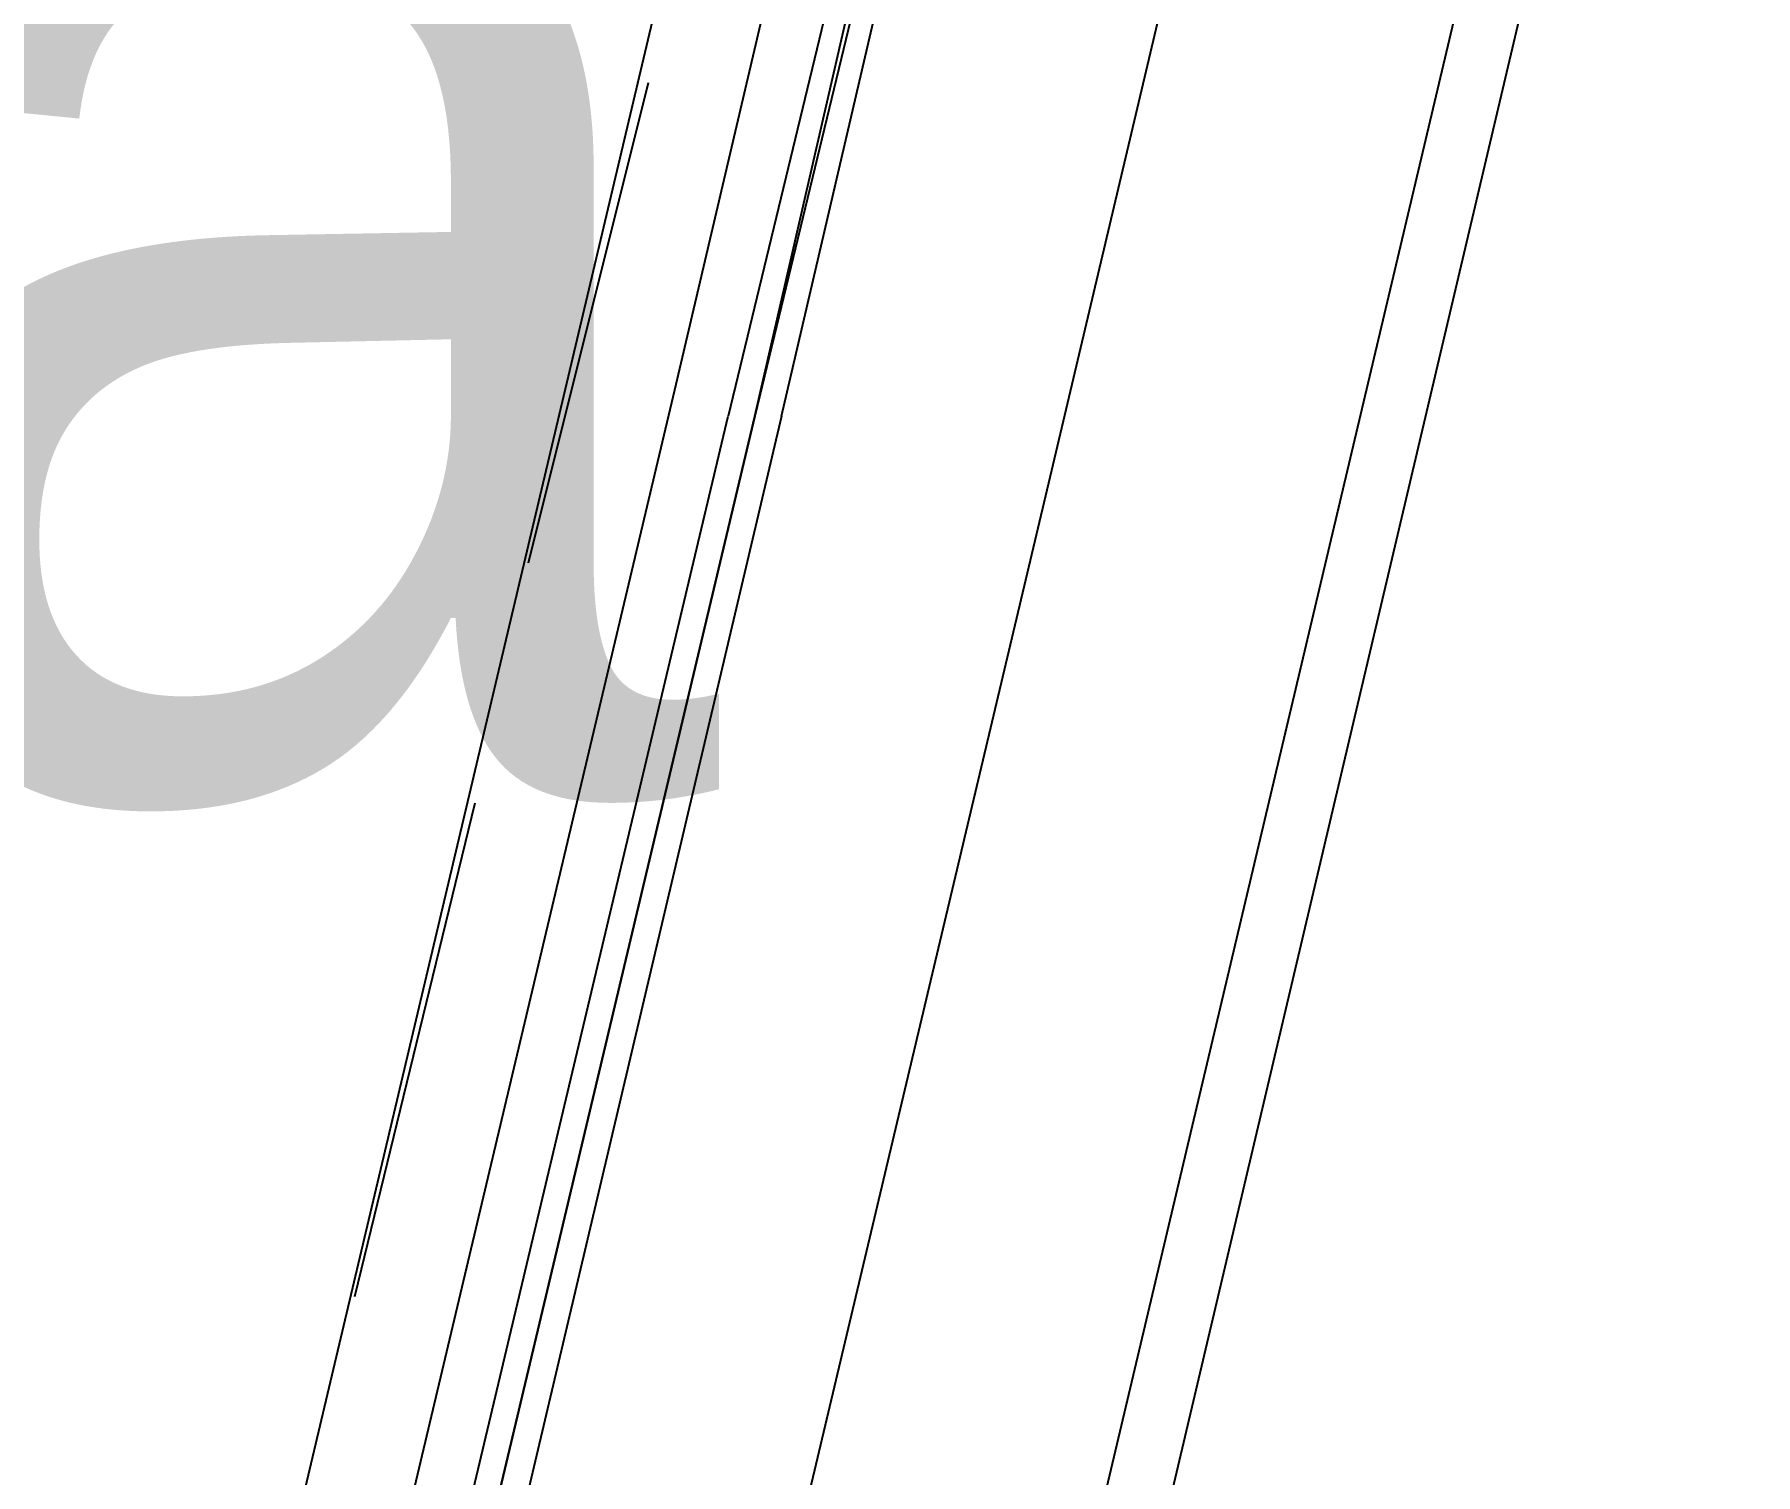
# Model space of a CAD drawing. Header units: feet. Extents: x -84 to 198, y -22 to 181.
# Drawn here: x 107.413 to 109.133, y 37.88 to 39.319 of the extents above; entities that cross this region are included whole.
import ezdxf
from ezdxf.enums import TextEntityAlignment as Align

# ---------------------------------------------------------------- set-up
doc = ezdxf.new("R2010")
doc.units = ezdxf.units.FT
doc.layers.add('A-LINEA', color=7, linetype='CONTINUOUS')
doc.layers.add('A-NOMBRE-ESPACIO', color=2, linetype='CONTINUOUS')

msp = doc.modelspace()

# ---------------------------------------------------------------- linework, layer by layer
at = {"layer": 'A-LINEA'}
for p, q in [((109.1333, 40.3378), (105.6533, 25.5778)), ((108.24, 40.2178), (106.7067, 33.7378)), ((109, 40.0444), (107.4667, 33.5644)), ((108.0533, 38.9644), (108.3067, 40.0444)), ((108.0267, 39.2711), (107.9067, 38.7911)), ((107.8533, 38.5511), (107.7333, 38.0578))]:
    msp.add_line(p, q, dxfattribs=at)
for points in [[(108.72, 40.1111), (108.4267, 38.8711), (108, 37.0711)], [(108.16, 38.9378), (108.4267, 40.0844), (108.4267, 40.0978), (108.4133, 40.0978), (108.1333, 38.9378), (108.4, 40.0978), (108.3867, 40.0978), (108.1067, 38.9378)], [(107.6533, 37.1511), (107.6533, 37.1644), (107.6267, 37.1644), (108.0533, 38.9644)], [(108.16, 38.9378), (107.72, 37.0711), (107.7067, 37.0711), (107.6933, 37.0844), (108.1333, 38.9378), (107.6933, 37.0844), (107.68, 37.0844), (107.6667, 37.0844), (108.1067, 38.9378)]]:
    msp.add_lwpolyline(points, dxfattribs=at)

# ---------------------------------------------------------------- texts
at = {"layer": 'A-NOMBRE-ESPACIO'}
msp.add_text('Cocina', height=1.2, dxfattribs=at).set_placement((105.6, 38.56), align=Align.CENTER)

doc.saveas('drawing.dxf')
